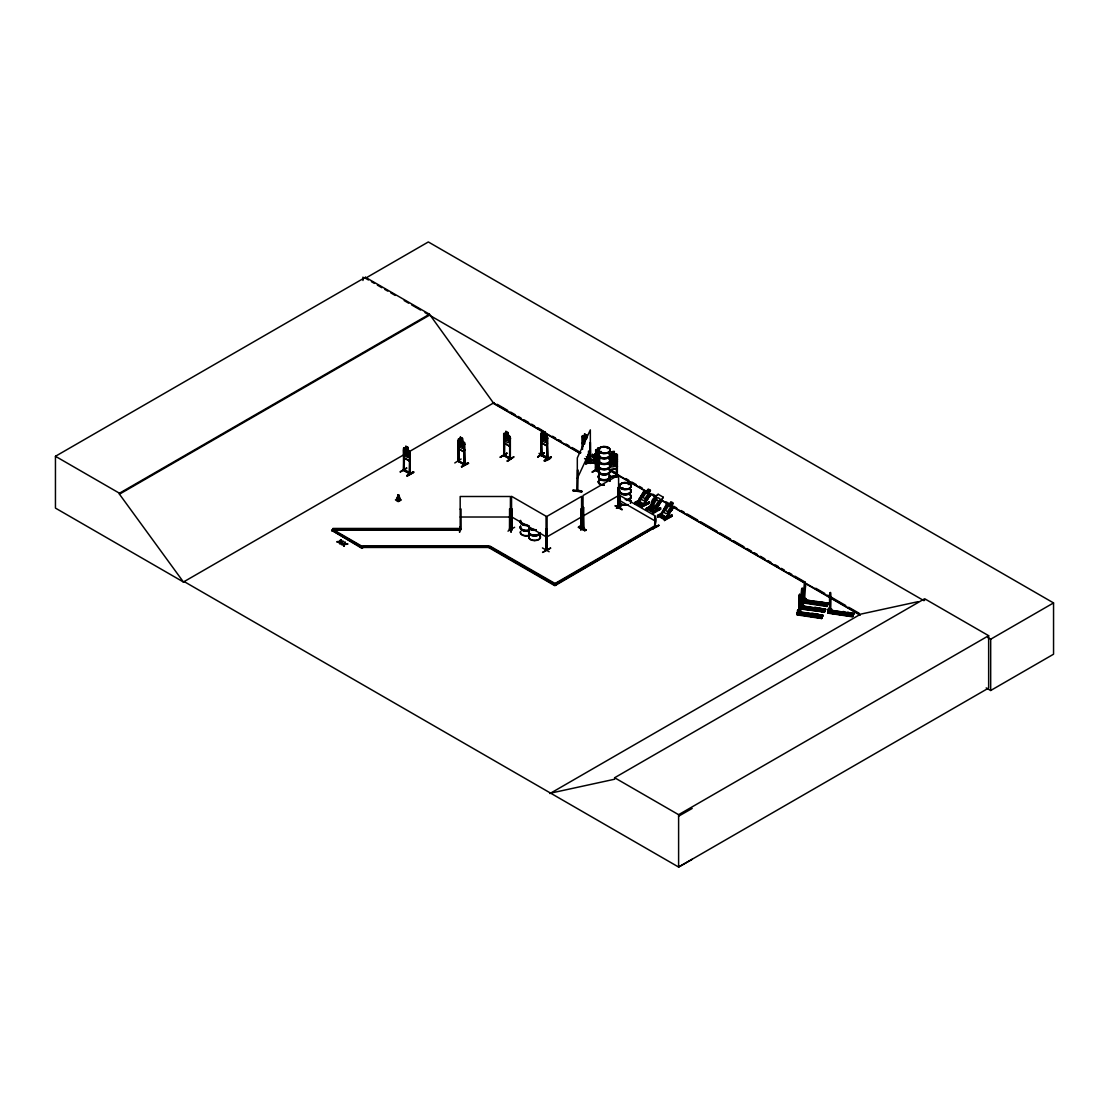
<?xml version="1.0" encoding="UTF-8"?>
<svg xmlns="http://www.w3.org/2000/svg" width="1109" height="1109" viewBox="0 0 1109 1109"><rect width="100%" height="100%" fill="white"/><g stroke="black" fill="none" stroke-linecap="round" stroke-linejoin="round"><path stroke-width="1.5" d="M799.589 594.59L800.185 599.026L798.993 613.36L798.813 596.642L798.813 613.332L799.769 597.696M801.114 596.517L801.516 607.344L802.694 593.01M802.861 592.428C800.601 577.567 801.516 609.298 801.71 607.372C803.179 608.079 803.11 572.923 801.336 595.824M804.441 601.3L804.08 591.749L804.441 601.3L805.439 586.938M830.364 592.594L830.613 609.839L829.823 611.6L829.629 594.868L829.629 611.572C830.281 618.891 831.598 584.332 829.837 594.535M797.094 612.806L797.094 613.887L821.935 617.547L821.63 618.531L796.914 614.857C795.597 612.002 800.656 612.168 799.506 614.733L800.698 610.768L798.189 610.38L797.801 611.35M799.132 611.087L798.106 610.754L798.743 611.419M800.615 604.655L801.571 605.542L801.655 604.807M800.864 604.765L800.088 605.098M801.072 605.251L801.696 604.849M803.609 599.151L804.441 598.721L804.33 599.47M828.395 609.548L828.451 608.813L829.782 609.714M398.27 497.567C397.479 489.346 402.9 504.041 397.008 500.436L398.353 494.877M797.565 611.267L797.593 610.643M797.413 613.166L797.995 610.158L797.634 613.208L797.607 611.114M798.993 596.67L799.741 594.396M800.102 604.779L800.698 604.155L800.338 607.205L800.462 605.292M803.221 600.302L828.173 603.975L802.542 600.745L805.037 601.12L804.954 602.672L806.132 598.694L803.637 598.319L803.249 599.317M804.15 591.527L804.261 584.221M804.067 591.083L805.12 582.197L805.605 586.356M828.603 609.451L829.005 608.619L831.514 608.993L831.514 610.324M829.823 594.909L830.489 592.497M828.368 609.34C831.39 607.635 826.122 614.622 828.811 608.384M829.934 609.257L829.56 609.534M577.248 490.067L577.456 490.4M590.085 462.633L590.709 462.12L590.043 463.257M799.007 596.309L799.589 594.244L799.603 597.654M572.771 490.552C581.379 489.305 588.893 493.713 572.771 490.552L581.989 491.634L572.882 490.247M397.674 500.755L398.117 495.044M800.643 605.029L803.401 604.765L803.401 606.096L802.209 608.73L802.306 607.191L799.797 606.817L799.617 608.869L824.569 612.016L799.7 608.536M804.496 583.847L804.732 582.71M803.54 600.121C802.195 601.189 803.595 597.765 802.847 598.708M801.544 607.968L824.722 611.655L799.797 607.884L799.797 606.817M825.803 602.728L824.611 605.625L825.803 602.728L828.312 603.102L827.064 606.498L802.348 602.797L802.542 600.745M803.29 600.676L828.063 604.058L828.312 603.102M803.471 600.302L803.637 598.319M821.603 618.572L822.864 615.162L820.355 614.788L819.163 617.685L820.355 614.788M824.639 611.558L824.403 612.071M825.248 610.463L802.278 606.665M825.276 610.407L825.567 609.174L823.058 608.786L821.88 611.697L823.058 608.786M802.542 601.813L827.369 605.486L802.514 602.464M849.993 615.647L851.185 613.014L853.68 613.402L852.502 616.479L827.813 612.764L828.049 612.071L852.835 615.911M830.391 610.893L853.625 614.123L828.659 610.976L829.005 608.619M830.308 611.211L853.514 614.358M853.389 614.636L853.68 613.665L828.922 609.895L827.91 612.113L851.199 615.634M590.723 462.91L590.335 442.339L590.085 463.382L590.251 462.093M813.798 608.591L815.864 608.952L813.895 608.661M811.372 615.162L813.147 614.733M841.883 613.18L843.45 612.445L843.464 613.707M397.008 500.436L398.159 495.113M601.258 452.139L600.191 452.084L601.272 451.474M600.87 452.597L601.591 452.001M608.037 448.493L607.164 448.286L607.968 448.008M622.551 487.655L621.206 487.974L622.371 488.404M621.927 488.223L621.816 488.404M622.232 488.445L622.884 487.849M628.221 484.467L629.108 484.176M628.664 484.411L629.066 484.37M396.856 499.48L398.131 494.961L396.717 499.965M797.163 614.303L821.797 618.17L798.868 614.261M803.373 600.343L803.443 598.098M803.595 599.83L828.312 603.365M822.615 616.119L797.773 612.362L797.773 610.13M825.401 610.13L800.643 606.235L800.116 607.178L800.476 604.128M542.44 547.915L549.135 551.741M586.176 530.033C574.24 521.618 580.354 529.658 586.217 529.977M586.162 530.365L579.466 526.498L586.12 530.393M399.892 500.298L398.644 495.016M638.479 501.157L643.83 491.287L646.658 491.675M663.14 497.234L657.734 507.035L656.486 507.631L654.948 506.73L653.256 509.183M406.656 452.278L408.708 451.197L407.322 453.29L408.653 457.102L406.878 453.581C405.936 456.991 403.607 454.33 406.421 452.749L405.048 449.09L406.781 452.292M461.261 443.267L463.312 442.172L461.926 444.279L463.368 448.105L461.483 444.557C460.54 447.967 458.211 445.305 461.025 443.739L459.653 440.065L461.386 443.267M409.249 460.803L410.053 458.738M403.565 455.009L404.175 457.948L409.304 460.914L410.122 452.015L407.862 449.907L407.932 447.343L405.755 446.081L404.66 453.692L405.755 456.34L407.793 457.518L408.888 456.132L407.932 447.343M463.853 451.779L464.657 449.713M458.169 445.984L458.779 448.923L463.909 451.89L464.726 449.769M509.447 446.068L510.182 444.044M503.763 440.273L504.359 443.226L509.488 446.192L510.251 444.002M598.985 453.872L597.21 450.684L598.61 454.343M612.806 457.352L615.384 454.759L613.457 457.865L615.467 460.637L612.82 458.461L610.227 461.219L612.21 457.989L610.269 455.425L612.778 457.019M609.271 469.745L616.41 468.968L617.436 466.334M617.297 461.302L616.382 463.992L609.229 464.726A5.85 3.382 0 0 1 604.225 469.814A5.85 3.382 0 0 1 599.151 464.74M616.382 463.992L617.422 461.358M339.77 543.687L341.073 539.958L339.867 541.289L339.77 543.687L341.073 539.958M341.309 544.159L344.109 544.145L344.095 546.183L344.871 542.149C345.19 545.919 337.635 544.02 344.192 543.784M340.546 539.653L339.229 543.382M344.192 544.214L344.871 542.149M343.554 545.878L344.109 544.145M344.857 543.743L347.602 544.159L344.774 544.519L345.398 542.453M797.995 610.158L797.44 610.809M797.302 614.026L798.092 611.655L822.864 615.162M804.247 601.272L805.231 599.539M800.698 610.768L798.092 610.588M802.306 607.191L799.7 607.025M803.401 604.765L800.795 604.599M806.132 598.694L803.54 598.527M800.601 612.029L799.603 614.261L799.603 613.194M802.306 608.259L803.304 606.041M805.037 602.187L806.049 599.969M813.951 613.818C810.263 620.43 817.028 611.946 811.441 613.443L810.263 616.077M816.654 607.829C812.98 614.441 819.731 605.958 814.158 607.455L812.966 610.075M816.889 601.383L815.697 604.28L818.206 604.391L819.399 601.757L816.889 601.646M818.678 614.538C815.004 621.151 821.755 612.667 816.182 614.164L814.99 616.798M821.395 608.536C817.707 615.148 824.458 606.665 818.886 608.162L817.693 610.796M821.617 602.09L820.438 604.987L822.933 605.098L824.126 602.478L821.617 602.367M825.567 609.174L824.375 611.808M827.91 611.045L830.419 611.419L827.91 611.045L827.73 613.097L852.447 616.798L853.68 613.402M830.419 611.419L830.322 612.958L831.514 608.993M842.272 611.683C839.79 618.697 841.842 608.675 844.781 612.32M844.781 612.057L843.589 614.691M846.999 612.39C844.517 619.404 846.583 609.382 849.508 613.041M849.508 612.764L848.316 615.398M577.539 469.897L577.248 490.816M585.954 462.134L595.2 463.215L585.968 461.704M400.238 471.658L406.532 468.026M454.787 462.952L461.136 459.001M537.643 457.005L544.034 453.013M500.436 457.365L507.049 453.068L500.436 456.936M507.991 531.142L514.604 527.274M577.318 478.423L590.335 450.393M592.386 472.184L596.309 469.8M595.602 470.466C597.391 471.727 593.925 463.936 596.157 470.119L600.066 472.309M503.625 455.536L510.348 459.32L510.334 437.279L508.144 435.13M509.821 458.225L504.207 455.12M504.54 435.227L504.387 455.924L504.54 440.37M509.669 458.211L510.57 459.195L503.916 455.355L503.846 433.577M511.249 529.45L511.984 529.811L511.54 508.768L511.304 529.45L512.233 529.645L512.15 509.114M588.214 460.706L589.212 460.97L584.54 458.558M588.505 461.316L588.283 454.662M546.155 548.83L547.167 549.066L546.252 548.65M547.084 549.773L546.293 549.426L546.39 528.882L546.917 549.981L546.46 549.357M619.737 506.439L620.624 506.965L619.626 506.716L619.695 495.39L655.239 515.907L655.308 527.302M655.239 527.26L654.629 516.669L655.461 516.877C657.679 520.773 653.27 527.69 655.433 526.692M403.468 470.299L410.122 474.07L410.053 452.015M403.801 469.384L404.203 470.66L404.355 456.797M410.011 474.042C411.896 472.129 395.691 466.127 410.025 473.335M405.825 448.729L403.496 448.286L403.524 470.299L410.372 473.903L409.678 453.04L409.457 473.765L409.678 459.875M464.657 442.99L464.726 465.045L458.072 461.275L458.932 460.651M458.974 447.786L458.599 461.594L459.057 460.72M459.958 526.789L459.583 532.306L460.055 526.858M541.663 454.926L540.929 454.51L541.899 454.801M616.493 475.719L616.576 476.731L616.327 475.733L617.339 475.65L609.104 476.773M804.649 582.419L805.397 585.663M581.074 528.951L581.102 528.965M581.338 528.494L580.659 529.589L581.643 529.381M582.849 528.314L583.708 527.593M617.782 507.409L617.685 508.255L618.656 508.005L618.586 475.012L583.043 495.529L582.974 528.549L583.639 528.161L583.417 507.52L582.752 528.425M639.449 498.288L643.927 491.412M650.124 493.782L650.442 495.099L648.807 492.895L650.484 490.317L648.294 489.041L641.834 496.818L641.584 499.507L643.622 500.686L646.062 499.258L649.209 494.434L648.668 492.937L650.359 490.358M643.497 504.179L650.304 495.058L643.497 504.179L638.327 501.185L639.366 498.26M655.696 496.347C649.722 500.658 649.514 508.269 657.734 507.035L663.251 497.179L658.108 494.212L655.738 496.388M654.989 506.633L653.312 509.35L651.08 508.047L655.502 499.105L657.942 497.664L659.98 498.842L659.73 501.545L656.597 506.369L655.003 506.758M672.844 506.785C668.699 506.009 676.393 502.543 670.876 502.086L669.254 504.831L667.701 503.805L666.412 504.332L660.95 514.257L666.079 517.224L673.024 508.144L672.803 506.744L672.927 508.13M670.917 502.127L669.24 504.706L667.563 505.025L664.416 509.849L664.166 512.552L666.204 513.73L668.644 512.289L673.066 503.347M666.079 517.224L673.024 508.144M645.119 491.786L637.703 503.153M637.287 502.918L644.537 491.412M643.386 504.443L650.456 494.877L643.969 504.817M643.553 504.581L649.874 494.503M643.802 504.678L650.456 494.877M648.377 508.781L656.362 497.789L648.959 509.142M648.543 508.906L655.793 497.414M648.793 509.017L656.362 497.789M653.714 511.859L661.13 500.492M667.701 504.817L660.285 516.184M659.869 515.948L667.119 504.456M665.04 518.901L673.038 507.908L665.622 519.275M665.206 519.04L672.456 507.534M665.455 519.137L673.038 507.908M811.192 614.441L811.206 615.259M600.496 451.931L600.828 452.375M577.678 490.927L577.858 469.939M460.18 509.156L461.025 508.962L461.122 529.132M509.488 529.145L510.5 528.951L509.488 528.924M460.083 529.478L461.122 529.672L460.18 529.714L460.18 496.499L510.431 496.499L510.334 529.728L510.334 528.702M545.794 549.731L546.474 528.938M546.598 549.593L546.238 529.076L546.848 529.423M546.169 549.884L546.03 516.905L581.573 496.388L581.573 529.45L580.769 529.52M583.611 528.231L583.417 507.52M618.545 507.312L618.087 508.324M655.807 496.444L658.164 494.364M617.755 508.13L618.42 507.825M843.838 613.263L842.022 613.485L843.45 612.653M600.704 451.599L600.939 452.361M621.608 488.029L622.648 488.126M404.258 447.745L403.524 470.341M541.594 435.116L540.998 434.77L541.663 455.674L540.956 433.314L543.147 433.674M582.294 436.114L584.498 436.461M582.322 447.842L582.322 436.1L583.084 435.56M460.928 528.951L460.18 528.924L460.928 528.674M510.403 529.686L509.488 529.492L510.334 529.7M597.862 447.717L596.822 455.3L597.931 457.934M596.282 455.383C597.765 452.514 593.897 447.495 598.001 450.323L596.379 449.505M595.699 456.631L596.323 459.57L598.777 460.762M596.351 469.495L592.067 472.074L595.99 469.564M595.533 460.997L599.955 463.493L594.646 459.847C593.232 454.177 595.256 451.127 599.955 456.076L595.464 453.623M594.715 458.086L592.442 456.88L599.65 462.051M509.669 438.415L510.5 438.637L509.669 438.415L509.669 459.015L509.904 438.291M500.076 457.158L507.007 453.401M510.57 458.447L504.609 455.258M507.201 461.15L513.8 456.922L507.52 461.386M507.187 460.789L513.786 456.908M582.558 437.445L583.168 437.792M592.428 459.514C576.694 466.681 592.844 463.312 592.386 459.445M585.76 463.756L592.428 459.791L585.857 463.756M580.672 529.631L581.338 508.712L580.894 529.755M583.639 507.645L582.821 507.867M617.755 487.697L618.586 487.475L617.99 508.352L617.99 487.835M620.596 507.007L619.931 496.361L620.375 507.132L619.917 506.189M584.873 530.74L578.538 527.135M615.19 505.981L622.26 509.586L615.55 505.759M546.487 548.664L546.28 548.9M622.717 504.484L616.382 508.352M550.438 547.971C539.321 554.75 540.443 552.989 550.716 548.193M620.264 506.73L619.931 496.361M655.461 516.877L654.629 516.669M654.92 526.747L655.544 526.761M652.106 528.965L658.76 525.111L652.203 529.201M659.065 525.472L652.106 529.173M184.26 581.629L183.54 582.059L55.45 508.102L55.45 456.284L365.471 277.292L429.474 314.235L493.477 403.011L580.229 453.096M365.471 277.292L365.471 278.248L428.337 241.956L1053.55 602.922L1053.55 654.213L990.684 690.505L986.192 687.899M55.45 456.284L119.453 493.228L429.474 314.235M692.182 859.309L678.611 867.044L184.177 581.587L183.442 582.003L119.453 494.184L429.474 315.192M404.133 450.102L403.524 449.755L404.203 470.66M409.276 450.725L404.217 447.884M183.442 582.003L403.815 454.773M408.306 452.181L494.198 402.595M410.288 453.387L409.457 453.165M404.175 457.948L409.373 460.873M458.502 461.108L458.142 440.73L458.974 440.938M406.906 475.498L413.602 471.685L406.948 475.567M407.28 476.149L413.934 472.254L406.906 475.927M464.283 444.016L463.978 464.657L464.283 444.016L464.962 464.921L458.405 461.108M464.893 444.362L464.061 444.141M463.909 451.89L458.835 448.882L458.253 446.012M332.963 529.506L363.17 546.945L361.881 548.331L331.674 530.254L332.963 529.506L458.613 529.506M331.674 530.892L332.963 530.144L458.613 530.144L458.613 528.452L332.963 528.452L332.963 530.144L363.17 547.583M505.884 431.373L504.858 438.956L505.954 441.604L507.991 442.782L509.086 441.396L508.144 432.593L505.884 431.373L505.954 433.855M398.27 498.177L395.428 499.882L398.27 501.656L401.333 499.951L398.491 498.177M504.429 433.148L509.558 435.934M464.089 463.978L464.726 465.045M464.657 464.269L458.807 461.094L464.643 464.311M461.51 466.487L468.22 462.661L461.607 466.903M461.566 466.834L468.553 463.271M461.51 466.903L468.553 463.257M504.373 443.212L509.502 446.178M541.733 432.76L546.792 435.768M540.956 433.314L540.915 455.286L547.513 459.057L547.513 437.029L545.337 434.936L546.349 436.447L546.349 441.16L545.254 442.546L543.216 441.368L542.121 438.72L543.147 431.138L545.406 432.358L545.406 434.894M545.406 432.358L545.254 434.978M540.956 440.079L541.636 442.976L546.765 445.943L547.513 443.863M547.139 457.781L547.499 459.098L547.153 438.055L547.818 458.96L541.206 455.106M547.749 438.402L546.917 438.194M331.674 530.254L361.881 547.694L363.17 546.945M537.713 457.116L544.367 452.832L537.713 456.686M541.594 455.647L541.83 441.826M582.322 436.1L582.558 449.422M546.848 458.142C552.989 458.974 526.11 446.872 547.375 458.308M586.689 435.199L584.498 433.938L584.554 443.614M547.194 458.572L547.153 444.903M551.076 456.742C535.19 463.798 551.547 460.623 551.034 456.686M551.131 457.116L544.367 460.956L551.381 457.255M582.322 442.865L583.057 445.735M594.729 454.052L595.533 453.581M362.948 546.82L488.598 546.82L489.887 546.072L556.344 584.221L656.736 526.262L556.344 584.859L555.054 583.473L655.433 525.514L656.736 526.262M525.236 567.115L489.887 546.709L488.598 547.458L362.948 547.458L362.948 545.767L488.598 545.767L488.598 547.458L554.86 585.718L556.163 584.97L554.86 585.081L488.598 546.82M546.03 537.421L581.573 516.905M583.043 516.045L618.586 495.529M634.958 502.405L636.358 502.211L642.139 505.552L641.473 507.201L642.139 506.813L636.358 503.472L634.958 503.666L634.958 502.405L638.826 500.173M641.335 505.565L637.023 503.084L637.023 501.822L639.505 500.395M634.958 503.666L640.115 500.686M637.023 503.084L640.739 500.935M641.473 507.201L649.375 503.195L649.375 501.933L642.763 505.136L637.023 501.822M641.473 505.94L649.375 501.933M643.982 505.69L649.375 503.195M646.214 508.407L647.601 508.213L653.395 511.554L653.395 512.815L647.601 509.461L646.214 509.655L646.214 508.407L651.371 505.427M648.28 509.073L648.28 507.825L653.229 504.955M646.214 509.655L650.082 507.423M649.514 508.366L653.229 506.217M648.28 507.825L654.019 511.138L660.617 507.936L660.617 509.197L653.201 513.467L653.395 511.554M652.73 511.942L660.617 507.936M657.665 510.292L660.617 509.197M657.54 515.435L658.94 515.255L664.721 518.596L664.721 519.844L658.94 516.503L657.54 516.697L657.54 515.435L662.697 512.469M665.345 519.428L659.605 516.115L659.605 514.867L662.087 513.439M657.54 516.697L662.697 513.717M659.605 514.867L665.345 518.18L671.943 514.978L671.943 516.226L664.527 520.509L664.721 518.596M664.055 518.984L671.943 514.978M666.564 518.735L671.943 516.226M555.054 584.11L644.953 532.209M647.947 530.476L655.433 526.151L656.736 526.9M549.898 793.573L860.653 614.15L917.905 601.702M550.618 793.143L614.622 779.225L614.622 777.742L924.643 598.749L988.646 635.693L988.646 688.051L678.611 867.044L678.611 814.685L988.646 635.693M924.643 600.232L923.922 600.662L425.01 312.613M987.717 637.495L990.684 639.214L1053.55 602.922M678.611 816.182L692.182 808.447M811.358 614.525L813.119 614.788M618.309 507.867L618.351 487.35M581.199 529.243L581.338 508.712M583.417 527.288L582.752 527.593L583.708 527.371M814.533 608.162L814.297 609.479L815.822 608.578M584.568 436.586L583.486 436.794L584.568 444.154M503.985 454.662L504.179 455.882M340.532 541.247L343.277 541.663L340.449 542.024M336.997 541.663L339.867 541.289M343.277 541.663L340.532 541.663L343.277 541.234M336.997 542.093L339.784 542.079M347.602 544.159L344.857 544.172L347.602 543.729M341.309 544.588L344.109 544.574M460.277 528.674L460.18 529.478M509.544 529.45L509.683 528.951M611.378 456.853L614.414 456.492M614.317 456.589L611.489 456.922L611.489 459.445L609.95 460.415L609.95 465.128L611.461 466.958L614.289 466.639L615.8 464.435L615.8 459.722L614.289 459.057M616.368 458.793L617.436 459.556L616.313 458.821L609.298 459.57A5.864 3.382 0 0 1 604.225 464.546A5.864 3.382 0 0 1 599.137 459.473M616.41 468.968L609.34 469.661A5.961 3.438 0 0 1 604.225 474.749A5.961 3.438 0 0 1 599.054 469.592M611.336 451.779C618.891 451.751 608.494 450.088 611.447 454.44L609.936 455.452L609.936 460.166L611.447 462.009L614.289 461.704L615.8 459.514L615.8 454.801L614.289 454.122L614.372 451.446M611.35 454.371L609.257 454.538L616.354 453.817L617.422 454.579L617.297 476.593L609.174 477.494M616.354 453.817L614.386 454.025M616.41 455.979L617.297 456.076L616.41 455.979L616.368 476.704M609.174 476.967L616.313 475.761M609.104 477.314L617.242 476.413M615.245 505.87L621.955 509.696M578.233 527.246L584.914 530.754M843.2 613.554L841.925 613.125M511.873 529.021L511.249 528.633L512.108 528.827M511.873 529.769L511.679 528.536M458.045 460.485L458.807 460.887M509.586 508.962L510.431 509.156L509.586 508.962L509.488 529.672M510.5 526.858L511.083 532.292L510.639 526.803M460.18 517.016L510.431 517.016M332.963 529.09L458.613 529.09M817.818 602.298L816.82 603.31M814.81 608.342L815.711 608.647M406.809 468.137L400.238 472.087M585.968 461.996L595.076 463.507M805.203 589.267L805.328 585.885M828.395 603.462L803.54 599.595L802.445 602.284L827.272 605.999L824.611 605.362M804.954 600.87L828.007 604.336M828.922 608.827L831.417 609.201M800.795 605.666L825.664 609.534L802.5 606.152M830.627 610.38L853.75 613.845M802.195 606.983L823.627 610.158M829.629 612.778L852.682 616.244L827.882 612.764M799.797 612.14L822.961 615.537L822.531 616.452L799.492 612.986M799.714 612.473L822.642 616.077M796.997 613.014L799.506 613.388M796.997 614.358L821.838 618.06M818.068 602.353C814.422 601.494 819.204 605.181 818.29 602.242M817.028 603.199L818.456 602.963L818.068 602.145M616.493 473.391L617.366 476.496M588.865 461.885L585.607 459.972M510.251 459.334L510.251 437.265M546.751 549.925L546.626 529.021L545.794 529.229M541.58 455.688L541.358 454.413M399.753 499.327L398.491 494.891L400.044 499.799M599.65 449.214L598.306 448.466L599.65 450.046M596.282 450.254L595.658 449.907L595.699 456.7M596.573 470.133L599.22 471.602M598.985 471.741L596.503 469.8M599.22 472.129L595.658 470.424L595.658 460.166M597.765 458.405L599.83 459.556L597.682 458.28L596.656 465.849L597.765 468.497L599.83 469.661M599.456 459.778L598.125 459.029L599.456 460.609M599.83 462.079L596.171 459.944L595.464 460.457L595.464 467.222M599.83 462.924L597.765 461.76L597.765 466.473L599.83 467.638M599.65 457.171L592.442 454.357L592.442 456.88M599.65 458.433L595.422 455.231L597.973 458.267M599.65 460.789L595.533 458.461L595.533 456.104L597.446 458.516L595.422 459.445L597.945 459.292L599.553 461.275M585.607 459.431C591.929 464.269 587.659 457.476 588.893 451.585M585.843 459.833L589.212 461.718L589.115 451.446M365.471 278.248L368.451 279.967M371.432 281.686L374.412 283.405M377.379 285.124L381.843 287.702M384.823 289.421L387.803 291.14M390.784 292.859L395.248 295.438M404.175 300.594L408.639 303.173M411.619 304.892L420.547 310.035M584.568 434.063L586.619 435.241M582.987 435.615L586.633 437.708M584.568 437.431L586.647 438.72L586.758 435.158M497.192 404.314L507.659 410.358M510.653 412.091L515.144 414.683M518.125 416.402L521.119 418.135M524.113 419.854L528.605 422.446M531.599 424.179L534.58 425.911M537.574 427.63L542.065 430.223M552.532 436.267L555.526 438M558.52 439.719L561.501 441.451M565.992 444.044L568.986 445.763M571.981 447.495L580.95 452.68M592.913 459.583L595.907 461.316M610.865 469.939L615.356 472.531M625.823 478.575L628.817 480.308M631.811 482.041L636.289 484.619M639.283 486.352L642.277 488.085M652.744 494.129L655.738 495.848M666.204 501.892L669.198 503.625M673.69 506.217L676.67 507.936M681.162 510.528L684.156 512.261M687.15 513.98L697.616 520.024M700.611 521.757L717.066 531.253M720.046 532.985L730.526 539.029M733.506 540.748L743.987 546.806M746.967 548.525L751.458 551.118M754.453 552.85L757.447 554.569M760.441 556.302L764.919 558.894M767.913 560.613L770.907 562.346M775.385 564.938L778.379 566.657M781.374 568.39L784.368 570.109M788.859 572.701L791.84 574.434M794.834 576.153L805.3 582.211M815.78 588.255L824.749 593.426M827.744 595.159L845.696 605.514M848.676 607.247L859.156 613.291M543.216 431.276L545.254 432.455M586.204 456.548L596.67 462.592M610.13 470.368L656.5 497.137M660.992 499.729L859.919 614.58M492.493 402.872L579.536 453.124M590.03 459.181L594.535 461.788M611.045 471.311L615.55 473.917M618.545 475.65L654.56 496.444M662.059 500.769L860.14 615.135M651.357 504.65L652.813 505.496M546.792 445.79L541.76 442.879L541.109 440.065M638.424 501.129L643.511 504.068M661.006 514.16L666.079 517.099M649.708 509.904L654.019 512.386L654.019 511.138M506.023 433.993L503.694 433.55L503.749 455.605M619.695 500.519L655.239 521.036M503.68 435.934L510.251 439.705M458.835 438.859L464.726 442.99L462.467 440.883L462.55 438.318L460.29 437.098L459.265 444.667L460.36 447.315L462.398 448.493L463.493 447.107L462.398 438.402M511.54 516.822L547.084 537.338M528.175 568.82L556.163 584.97M343.554 545.448L344.095 546.183M614.622 777.742L678.611 814.685M596.587 470.646L595.893 460.041M654.629 526.997L654.864 516.531M547.084 549.717L547.084 516.822L511.54 496.305L511.651 529.312M667.701 503.805L666.412 504.332M661.713 500.866L654.296 512.233M458.128 461.275L458.169 439.219L460.429 439.705L460.429 437.182M599.304 476.011L599.29 475.65A5.864 3.382 0 0 0 604.225 480.682A5.864 3.382 0 0 0 609.298 475.609M509.447 436.045L510.182 437.306M398.533 495.155L399.337 500.672M398.408 495.182L398.519 500.852M990.684 639.214L990.684 690.505M828.603 608.356L828.451 611.433M824.126 602.478L822.933 605.098M819.399 601.757L818.206 604.391M803.221 598.056L803.082 601.147M800.892 604.391L800.892 605.722M671.416 514.673L671.416 515.921M664.527 519.262L664.527 520.509M660.091 507.631L660.091 508.879M658.94 515.255L658.94 516.503M658.067 515.754L658.067 517.002M653.201 512.219L653.201 513.467M648.834 501.628L648.834 502.89M647.601 508.213L647.601 509.461M646.741 508.712L646.741 509.96M641.959 506.217L641.959 507.478M636.358 502.211L636.358 503.472M635.485 502.71L635.485 503.971M617.242 455.896L617.228 476.662M597.931 451.211L597.931 455.924M596.282 460.512L596.351 470.812M596.032 469.537L596.143 470.771M595.893 449.769L595.893 454.898M592.58 454.44L592.58 456.797M590.404 463.437L590.335 429.876L577.318 457.892L577.304 490.94M588.519 451.1L588.519 461.358M582.932 437.93L582.932 446.47M547.444 437.071L547.444 443.808M544.893 432.662L544.893 433.494L543.59 431.9M458.738 441.077L458.738 461.594M362.962 277.098L362.962 280.494M119.453 493.228L119.453 494.184M630.286 488.889A5.864 3.382 0 0 1 625.975 493.935A5.864 3.382 0 0 1 619.543 489.707M630.286 495.501A5.864 3.382 0 0 1 626.724 500.464M620.125 498.884A5.864 3.382 0 0 1 619.543 496.319M630.369 495.141A5.961 3.438 0 0 1 626.751 500.187M620.042 498.579A5.961 3.438 0 0 1 619.446 495.973M630.369 494.85A5.961 3.438 0 0 1 626.751 499.896M620.042 498.288A5.961 3.438 0 0 1 619.446 495.681M630.369 489.485A5.961 3.438 0 0 1 625.989 494.614A5.961 3.438 0 0 1 619.446 490.317M630.369 489.194A5.961 3.438 0 0 1 625.989 494.323A5.961 3.438 0 0 1 619.446 490.026M630.286 489.845A5.864 3.382 0 0 1 625.975 494.891A5.864 3.382 0 0 1 619.543 490.649M630.286 494.545A5.864 3.382 0 0 1 625.199 499.632M620.125 497.941A5.864 3.382 0 0 1 619.543 495.363M630.3 500.034A5.892 3.396 0 0 1 630.896 502.613M628.151 504.678A5.892 3.396 0 0 1 621.622 504.429A5.892 3.396 0 0 1 619.515 500.852M630.272 499.937A5.85 3.382 0 0 1 630.272 503.306M628.138 504.553A5.85 3.382 0 0 1 619.349 501.628M609.382 459.112A5.961 3.438 0 0 1 604.225 464.269A5.961 3.438 0 0 1 599.054 459.112M609.285 463.895A5.836 3.369 0 0 1 604.225 468.955A5.836 3.369 0 0 1 599.165 463.895M609.312 464.2A5.878 3.396 0 0 1 604.225 469.301A5.878 3.396 0 0 1 599.123 464.2M609.382 453.456A5.961 3.438 0 0 1 604.225 458.613A5.961 3.438 0 0 1 599.054 453.456M609.312 458.516A5.878 3.396 0 0 1 604.225 463.604A5.878 3.396 0 0 1 599.123 458.516M609.298 453.803A5.864 3.382 0 0 1 604.225 458.89A5.864 3.382 0 0 1 599.137 453.803M609.382 458.821A5.961 3.438 0 0 1 604.225 463.978A5.961 3.438 0 0 1 599.054 458.821M609.382 453.165A5.961 3.438 0 0 1 604.225 458.322A5.961 3.438 0 0 1 599.054 453.165M609.298 452.86A5.864 3.382 0 0 1 604.225 457.934A5.864 3.382 0 0 1 599.137 452.86M609.382 475.248A5.961 3.438 0 0 1 604.225 480.405A5.961 3.438 0 0 1 599.054 475.248M609.326 464.435A5.892 3.396 0 0 1 604.225 469.537A5.892 3.396 0 0 1 599.123 464.435M604.225 485.09A5.836 3.369 0 0 1 599.165 480.031M609.285 480.031A5.836 3.369 0 0 1 609.867 480.849M604.225 485.243A5.892 3.396 0 0 1 599.123 480.142M609.326 480.142A5.892 3.396 0 0 1 609.908 480.959M602.7 485.326A5.892 3.396 0 0 1 599.123 480.336M609.326 480.336A5.892 3.396 0 0 1 609.908 481.154M609.312 474.652A5.878 3.396 0 0 1 604.225 479.74A5.878 3.396 0 0 1 599.123 474.652M609.298 469.939A5.864 3.382 0 0 1 604.225 475.026A5.864 3.382 0 0 1 599.137 469.939M609.382 474.957A5.961 3.438 0 0 1 604.225 480.114A5.961 3.438 0 0 1 599.054 474.957M609.382 469.301A5.961 3.438 0 0 1 604.225 474.458A5.961 3.438 0 0 1 599.054 469.301M609.312 468.996A5.878 3.396 0 0 1 604.225 474.084A5.878 3.396 0 0 1 599.123 468.996M540.333 533.221A5.961 3.438 0 0 1 532.292 535.508A5.961 3.438 0 0 1 529.409 530.601M540.443 532.653A5.864 3.382 0 0 1 533.055 535.924A5.864 3.382 0 0 1 529.492 530.961M540.235 532.583A5.864 3.382 0 0 1 532.334 534.843A5.864 3.382 0 0 1 529.492 530.019M540.333 532.93A5.961 3.438 0 0 1 532.292 535.217A5.961 3.438 0 0 1 529.409 530.31M536.091 530.268A5.864 3.382 0 0 1 528.91 526.123M536.118 529.991A5.961 3.438 0 0 1 528.827 525.777M536.118 529.7A5.961 3.438 0 0 1 528.619 526.373M534.58 529.437A5.864 3.382 0 0 1 528.716 526.04M529.173 535.19A5.836 3.369 0 0 1 522.686 534.94A5.836 3.369 0 0 1 520.606 531.391M527.759 525.458A5.864 3.382 0 0 1 520.578 521.313M526.248 524.626A5.864 3.382 0 0 1 520.578 520.357M529.187 530.781A5.864 3.382 0 0 1 522.672 530.532A5.864 3.382 0 0 1 520.578 526.969M529.229 530.504A5.961 3.438 0 0 1 522.616 530.254A5.961 3.438 0 0 1 520.495 526.623M529.229 530.213A5.961 3.438 0 0 1 522.616 529.963A5.961 3.438 0 0 1 520.495 526.331M529.187 529.839A5.864 3.382 0 0 1 522.672 529.589A5.864 3.382 0 0 1 520.578 526.026M527.787 525.181A5.961 3.438 0 0 1 520.495 520.967M526.248 525.001A5.961 3.438 0 0 1 520.495 520.676M529.187 535.536A5.892 3.396 0 0 1 522.658 535.287A5.892 3.396 0 0 1 520.565 531.71M813.147 614.941C810.596 617.228 811.344 612.223 813.147 614.941M546.252 442.061L544.353 438.609C543.368 441.964 540.984 439.344 543.881 437.778L542.509 434.104L544.311 437.459C545.115 434.118 547.721 436.974 544.782 438.318L546.252 442.061M615.55 465.628L614.525 465.752L612.917 463.576L610.297 466.334L612.265 463.091L610.38 460.443L612.861 462.453L615.44 459.833L613.527 462.966L615.55 465.628M646.076 492.618L642.929 497.442L644.967 498.62L648.113 493.796L646.076 492.618M648.405 489.818L647.836 490.677L649.153 491.439L649.708 490.58L648.405 489.818M656.597 499.743L653.451 504.553L655.502 505.732L658.635 500.908L656.597 499.743M652.425 506.924L651.856 507.783L653.173 508.546L653.728 507.672L652.425 506.924M668.658 505.662L665.511 510.487L667.549 511.651L670.695 506.841L668.658 505.662M670.973 502.848L670.418 503.722L671.735 504.47L672.29 503.611L670.973 502.848M613.79 457.019L611.974 457.227L611.974 458.072L613.79 457.851L613.79 457.019M614.289 459.902L611.461 460.235L611.461 464.948L614.289 464.616L614.289 459.902M613.776 452.084L611.96 452.278L611.96 453.124L613.776 452.916L613.776 452.084M614.289 454.967L611.447 455.286L611.447 459.999L614.289 459.681L614.289 454.967M593.689 455.494L592.955 455.078L593.689 457.005L593.689 455.494M586.245 435.449L584.942 434.7L586.245 436.294L586.245 435.449M545.254 435.809L543.216 434.631L543.216 439.344L545.254 440.523L545.254 435.809M507.631 432.898L506.314 432.136L507.631 433.73L507.631 432.898M507.991 436.045L505.954 434.867L505.954 439.58L507.991 440.758L507.991 436.045M462.037 438.609L460.72 437.847L462.037 439.455L462.037 438.609M462.398 441.77L460.36 440.592L460.36 445.305L462.398 446.483L462.398 441.77M407.433 447.634L406.116 446.872L407.433 448.48L407.433 447.634M407.793 450.795L405.755 449.616L405.755 454.33L407.793 455.494L407.793 450.795M622.26 488.792A5.892 3.396 0 0 0 631.09 485.853A5.892 3.396 0 0 0 622.26 482.9A5.892 3.396 0 0 0 622.26 488.792M622.274 489.249A5.85 3.382 0 0 0 631.063 486.324A5.85 3.382 0 0 0 622.274 483.399A5.85 3.382 0 0 0 622.274 489.249M622.26 488.986A5.892 3.396 0 0 0 631.09 486.033A5.892 3.396 0 0 0 622.26 483.094A5.892 3.396 0 0 0 622.26 488.986M601.3 452.735A5.85 3.382 0 0 0 610.075 449.81A5.85 3.382 0 0 0 601.3 446.885A5.85 3.382 0 0 0 601.3 452.735M601.3 453.207A5.85 3.382 0 0 0 610.075 450.282A5.85 3.382 0 0 0 601.3 447.357A5.85 3.382 0 0 0 601.3 453.207M601.272 452.943A5.892 3.396 0 0 0 610.102 450.004A5.892 3.396 0 0 0 601.272 447.066A5.892 3.396 0 0 0 601.272 452.943M534.58 540.443A5.85 3.382 0 0 0 539.639 535.384A5.892 3.396 0 0 1 534.58 540.61A5.892 3.396 0 0 1 529.478 535.508A5.85 3.382 0 0 0 534.58 540.443"/></g></svg>
